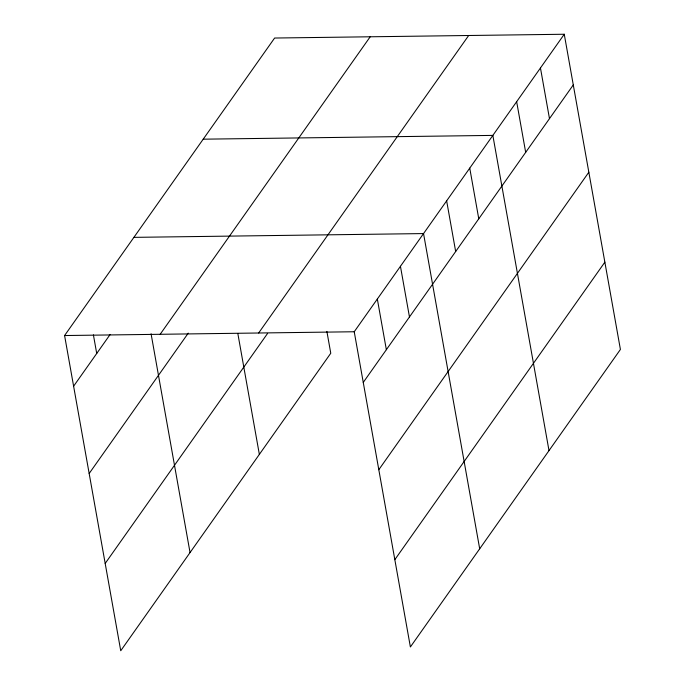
<?xml version="1.0" encoding="UTF-8"?>
<svg xmlns="http://www.w3.org/2000/svg" width="685" height="685" viewBox="0 0 685 685"><rect width="100%" height="100%" fill="white"/><g stroke="black" fill="none" stroke-linecap="round" stroke-linejoin="round"><path stroke-width="1.03" d="M326.882 331.42L330.769 353.246L120.74 650.75L64.587 335.539L274.617 38.035L564.26 34.25L620.413 349.461L410.383 646.965L354.231 331.754L564.26 34.25M73.612 386.203L110.097 334.537M160.17 334.289L370.2 36.785M89.17 473.506L188.264 333.133M258.647 333.004L468.677 35.5M105.19 563.447L267.612 333.381M363.255 382.427L573.285 84.923M378.805 469.722L588.835 172.218M394.825 559.671L604.855 262.167M203.214 139.183L492.849 135.399L549.002 450.61M133.9 237.361L423.544 233.576L479.688 548.788M64.587 335.539L354.231 331.754M540.456 67.969L549.481 118.633M516.653 101.688L525.678 152.353M469.747 168.125L478.772 218.798M446.646 200.851L455.671 251.523M400.442 266.302L409.467 316.975M377.332 299.028L386.357 349.701M237.849 333.629L259.358 454.395M151.068 333.758L190.045 552.572M93.4 334.871L96.722 353.486"/></g></svg>
